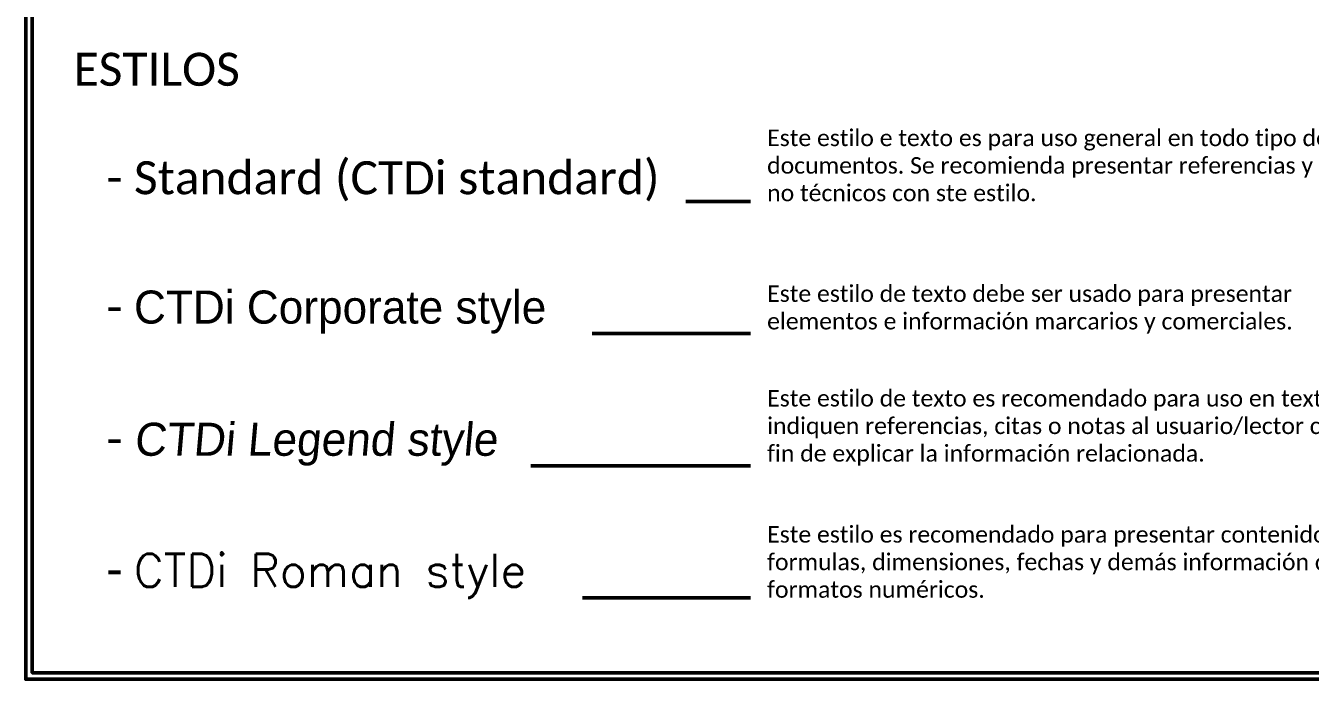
# Paper-space layout 'Dimensiones_cajasXM' of a CAD drawing. Header units: metres. Extents: x -968 to 2373, y -423 to 894.
# Drawn here: x -967.7 to -578.7, y -422.6 to -224.8 of the extents above; entities that cross this region are included whole.
import ezdxf

# ---------------------------------------------------------------- set-up
doc = ezdxf.new("R2010")
doc.units = ezdxf.units.M
doc.layers.add('G-Title_layouts', color=7, linetype='Continuous', lineweight=50, true_color=0x323232)
doc.styles.add('CTDi Corporate', font='Skia.ttf')
doc.styles.add('CTDi Legend', font='stylu.ttf', dxfattribs={"oblique": 5})
doc.styles.add('CTDi Roman', font='romans.shx')
doc.styles.get("Standard").update_dxf_attribs({"font": 'Candara.ttf'})

psp = doc.layouts.new('Dimensiones_cajasXM')

# ---------------------------------------------------------------- linework, layer by layer
at = {"layer": 'G-Title_layouts', "linetype": 'Continuous'}
for p, q in [((-767.8063, -277.9677), (-748.1998, -277.9677)), ((-796.1391, -317.9677), (-748.1998, -317.9677)), ((-814.7616, -357.9677), (-748.1998, -357.9677)), ((-799.1215, -397.9677), (-748.1998, -397.9677))]:
    psp.add_line(p, q, dxfattribs=at)
at = {"layer": 'G-Title_layouts'}
for points in [[(-967.6998, 1.5093), (-69.4498, 1.5093), (-69.4498, -422.593), (-967.6998, -422.593)], [(-965.6998, -220.4907), (-518.5748, -220.4907), (-518.5748, -420.593), (-965.6998, -420.593)]]:
    psp.add_lwpolyline(points, close=True, dxfattribs=at)

# ---------------------------------------------------------------- texts
for s, width, insert, char_height, attachment_point in [('ESTILOS', 841, (-953.1998, -232.9907), 10, 1), ('Este estilo e texto es para uso general en todo tipo de documentos. Se recomienda presentar referencias y textos no técnicos con ste estilo.', 190.6086, (-743.1998, -277.9677), 5, 7), ('- Standard (CTDi standard)', 205.6086, (-943.1998, -277.9677), 10, 7), ('Este estilo de texto debe ser usado para presentar elementos e información marcarios y comerciales.', 190.6086, (-743.1998, -317.9677), 5, 7), ('Este estilo de texto es recomendado para uso en textos que indiquen referencias, citas o notas al usuario/lector con el fin de explicar la información relacionada.', 190.6086, (-743.1998, -357.9677), 5, 7), ('Este estilo es recomendado para presentar contenido como formulas, dimensiones, fechas y demás información con formatos numéricos.', 190.6086, (-743.1998, -397.9677), 5, 7)]:
    psp.add_mtext_dynamic_manual_height_columns(s, width=width, gutter_width=50, heights=[0], dxfattribs=dict(at, insert=insert, char_height=char_height, attachment_point=attachment_point))
at = {"layer": 'G-Title_layouts', "char_height": 10, "attachment_point": 7}
for s, insert, style in [('{\\fCandara|b0|i0|c0|p34;- }CTDi Corporate style', (-943.1998, -317.9677), 'CTDi Corporate'), ('{\\fCandara|b0|i0|c0|p34;\\Q0;- }CTDi Legend style', (-943.1998, -357.9677), 'CTDi Legend'), ('{\\fCandara|b0|i0|c0|p34;- }CTDi Roman style', (-943.1998, -397.9677), 'CTDi Roman')]:
    psp.add_mtext_dynamic_manual_height_columns(s, width=205.6086, gutter_width=50, heights=[0], dxfattribs=dict(at, insert=insert, style=style))

doc.saveas('drawing.dxf')
